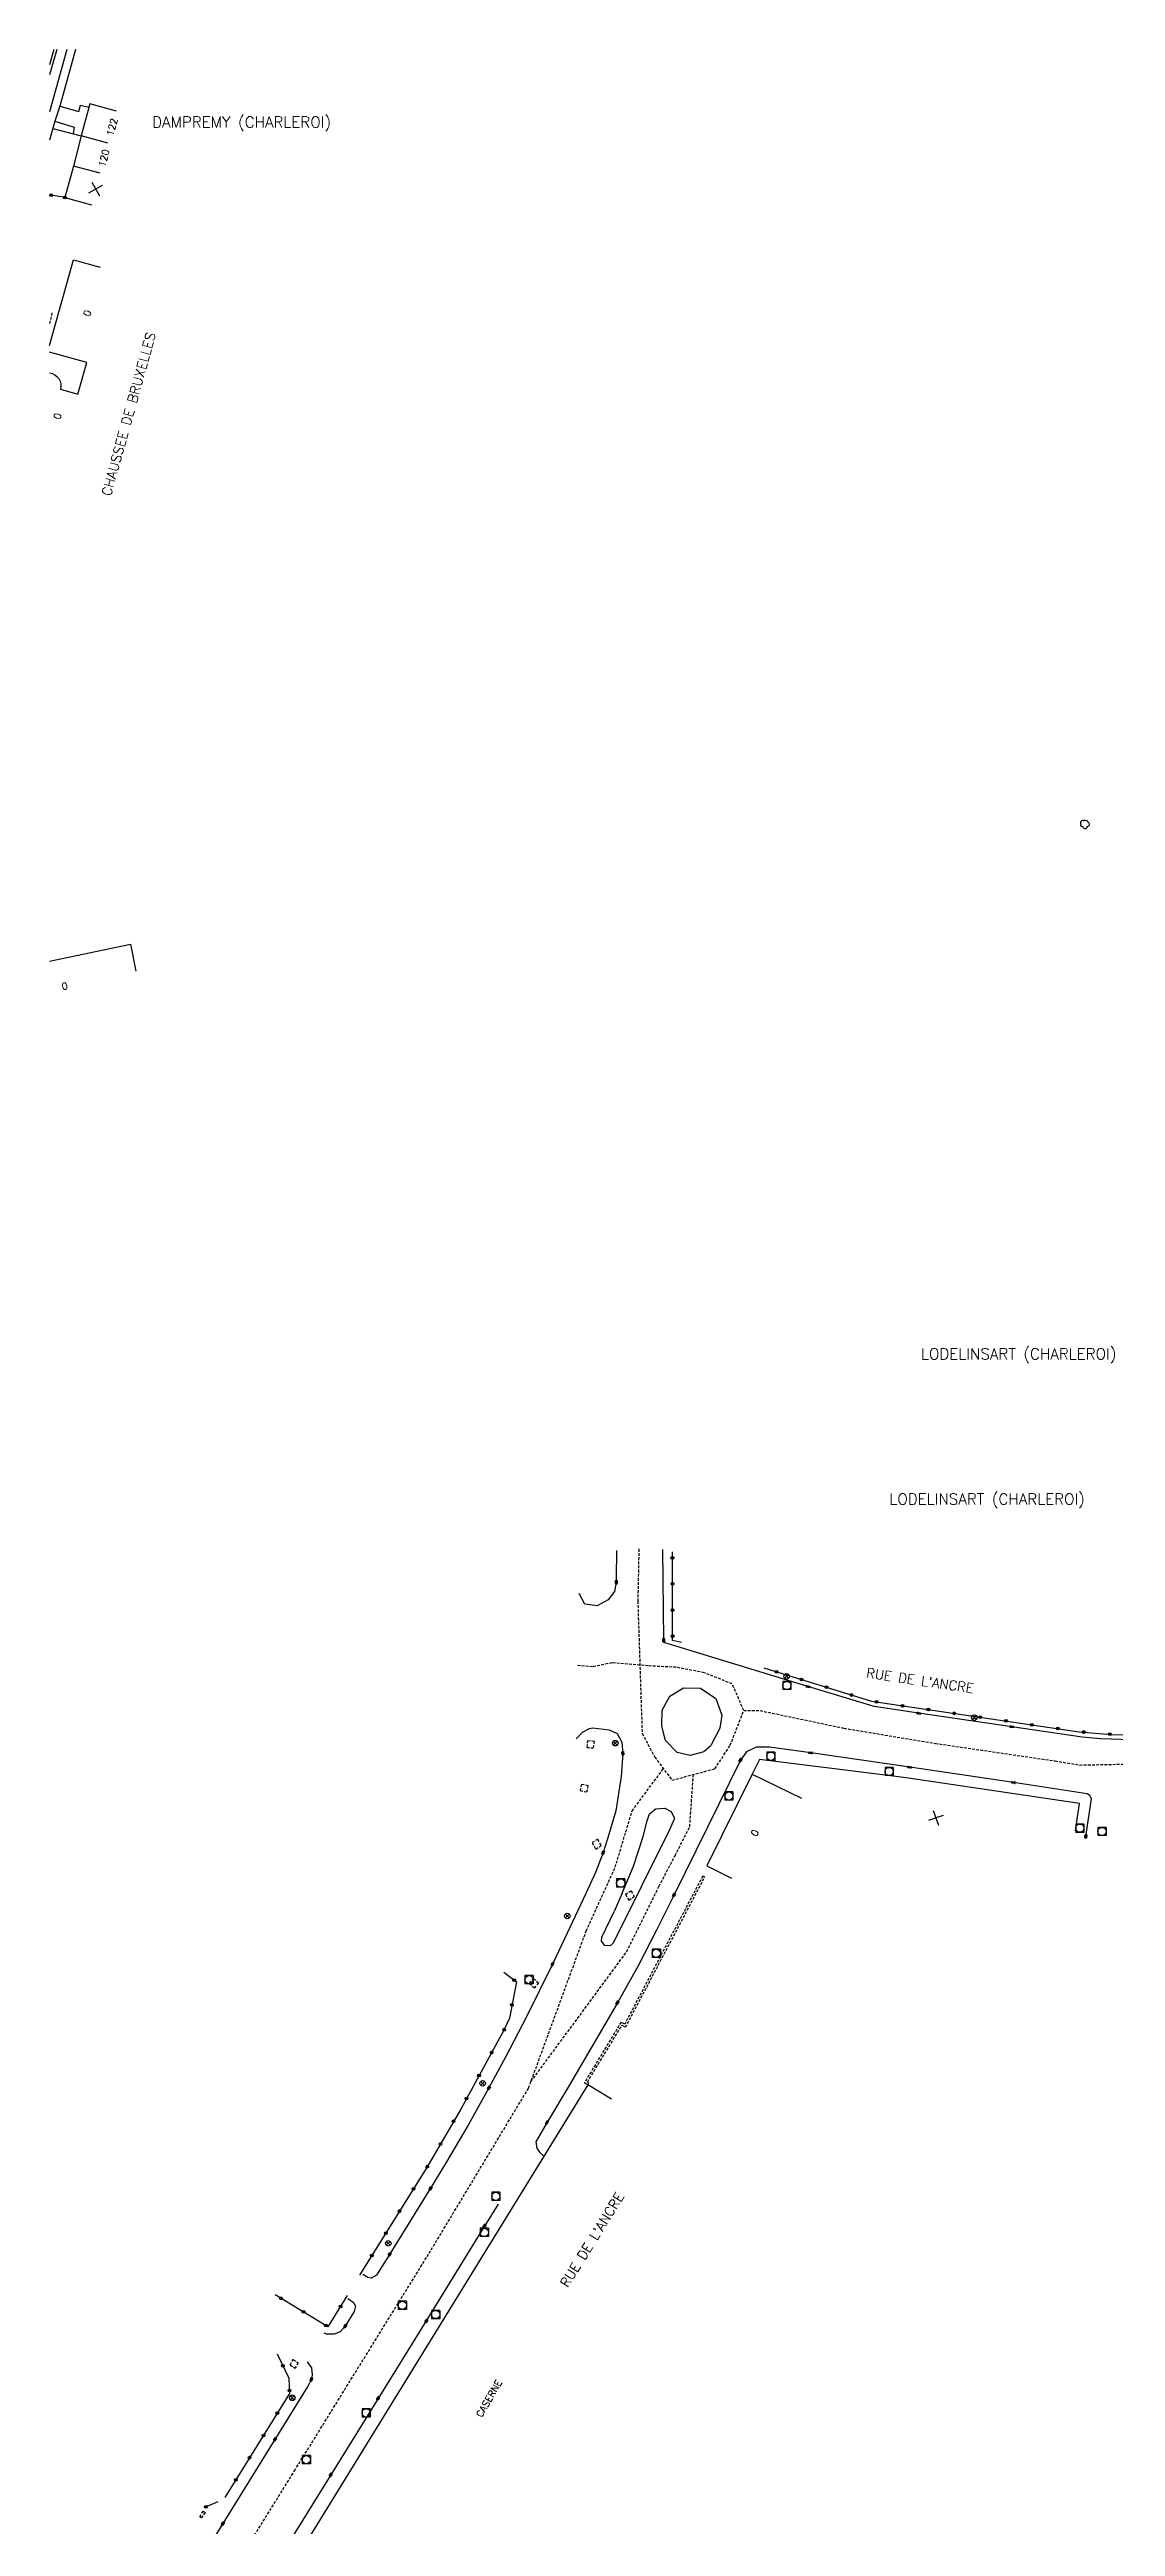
# Model space of a CAD drawing. Header units: millimetres. Extents: x 155000 to 156001, y 122000 to 123001.
# Drawn here: x 155000 to 155193.5, y 122550.6 to 123000 of the extents above; entities that cross this region are included whole.
import ezdxf
from ezdxf.enums import TextEntityAlignment as Align

# ---------------------------------------------------------------- set-up
doc = ezdxf.new("R2010")
doc.units = ezdxf.units.MM
doc.linetypes.add('DASHED', pattern=[0.75, 0.5, -0.25])
doc.layers.get('0').update_dxf_attribs({"linetype": 'CONTINUOUS'})
for name, color, linetype in [('W0001', 6, 'DASHED'), ('W0008', 7, 'CONTINUOUS'), ('W0100', 7, 'CONTINUOUS'), ('W0112', 1, 'DASHED'), ('W0300', 7, 'CONTINUOUS'), ('W0322', 7, 'CONTINUOUS'), ('W0334', 7, 'CONTINUOUS'), ('W0400', 7, 'CONTINUOUS'), ('W0420', 7, 'CONTINUOUS'), ('W0469', 7, 'CONTINUOUS'), ('W0980', 7, 'CONTINUOUS'), ('W0984', 7, 'CONTINUOUS'), ('W0989', 7, 'CONTINUOUS'), ('W0991', 7, 'CONTINUOUS'), ('W1102', 7, 'CONTINUOUS')]:
    doc.layers.add(name, color=color, linetype=linetype)
doc.styles.get("Standard").update_dxf_attribs({"font": 'romans.shx', "width": 0.85})

# ---------------------------------------------------------------- blocks, each defined once
blk = doc.blocks.new('t322o')
at = {"color": 0, "linetype": 'Continuous'}
for radius in [0.25, 0.15]:
    blk.add_circle((0, 0), radius, dxfattribs=at)
blk = doc.blocks.new('t991o')
at = {"color": 0, "linetype": 'Continuous'}
for p, q in [((-1, 1), (1, -1)), ((-1, -1), (1, 1))]:
    blk.add_line(p, q, dxfattribs=at)
blk = doc.blocks.new('T300')
for p, q in [((-0.8, 0.51), (-0.86, 0.34)), ((-0.86, 0.34), (-0.86, 0.17)), ((-0.86, 0.17), (-0.74, 0.06)), ((-0.69, 0.63), (-0.8, 0.51)), ((-0.8, -0.06), (-0.74, 0.06)), ((-0.74, 0.06), (-0.69, 0.11)), ((-0.57, 0.69), (-0.69, 0.63)), ((-0.46, 0.69), (-0.57, 0.69)), ((-0.29, 0.63), (-0.46, 0.69)), ((-0.29, 0.63), (-0.17, 0.74)), ((-0.23, 0.57), (-0.29, 0.63)), ((-0.17, 0.74), (-0.06, 0.8)), ((-0.06, 0.8), (0.06, 0.8)), ((0.06, 0.8), (0.23, 0.74)), ((0.23, 0.74), (0.34, 0.63)), ((0.34, 0.63), (0.4, 0.51)), ((0.46, 0.46), (0.34, 0.46)), ((0.4, 0.51), (0.4, 0.46)), ((0.57, 0.4), (0.46, 0.46)), ((0.57, 0.4), (0.69, 0.29)), ((0.69, 0.29), (0.74, 0.17)), ((0.74, 0.06), (0.69, -0.17)), ((0.74, 0.17), (0.74, 0.06)), ((-0.8, -0.17), (-0.8, -0.06)), ((-0.8, -0.23), (-0.8, -0.17)), ((-0.74, -0.34), (-0.8, -0.23)), ((-0.69, -0.4), (-0.74, -0.34)), ((-0.51, -0.46), (-0.69, -0.4)), ((-0.4, -0.46), (-0.51, -0.46)), ((-0.4, -0.46), (-0.34, -0.46)), ((-0.34, -0.46), (-0.34, -0.4)), ((-0.34, -0.51), (-0.34, -0.46)), ((-0.29, -0.63), (-0.34, -0.51)), ((-0.17, -0.74), (-0.29, -0.63)), ((-0.06, -0.8), (-0.17, -0.74)), ((0.06, -0.8), (-0.06, -0.8)), ((0.17, -0.74), (0.06, -0.8)), ((0.23, -0.69), (0.17, -0.74)), ((0.29, -0.46), (0.23, -0.46)), ((0.29, -0.63), (0.23, -0.69)), ((0.46, -0.4), (0.29, -0.46)), ((0.34, -0.51), (0.29, -0.63)), ((0.34, -0.51), (0.34, -0.46)), ((0.57, -0.34), (0.46, -0.4)), ((0.63, -0.29), (0.57, -0.34)), ((0.69, -0.17), (0.63, -0.29))]:
    blk.add_line(p, q)
blk = doc.blocks.new('T400')
for p, q in [((-0.15, 0.3), (0.15, 0.3)), ((-0.15, -0.25), (-0.15, 0.3)), ((-0.15, 0.15), (0.15, 0.15)), ((-0.15, 0), (0.15, 0)), ((0.15, 0.3), (0.15, -0.25)), ((-0.15, -0.15), (0.15, -0.15)), ((-0.15, -0.25), (-0.15, -0.3)), ((-0.15, -0.3), (0.15, -0.3)), ((0.15, -0.3), (0.15, -0.25))]:
    blk.add_line(p, q)
blk = doc.blocks.new('T420')
for p, q in [((0.75, 0.75), (-0.75, 0.75)), ((-0.75, 0.75), (-0.75, -0.75)), ((0.75, 0.75), (0.75, -0.75)), ((0.75, -0.75), (-0.75, -0.75))]:
    blk.add_line(p, q)
blk.add_ellipse((0, 0), major_axis=(-0.53, 0.53), ratio=1, start_param=3.926991, end_param=10.210176)
blk = doc.blocks.new('T469')
at = {"color": 0, "linetype": 'Continuous', "flags": 128}
for points in [[(-0.35, 0.35), (0.35, -0.35)], [(-0.35, -0.35), (0.35, 0.35)]]:
    blk.add_lwpolyline(points, dxfattribs=at)
at = {"color": 0, "linetype": 'Continuous'}
blk.add_circle((0, 0), 0.5, dxfattribs=at)

msp = doc.modelspace()

# ---------------------------------------------------------------- linework, layer by layer
at = {"layer": 'W0001'}
msp.add_line((155105.75, 122680.41), (155111.41, 122688.09), dxfattribs=at)
for points in [[(155106.97, 122727.94), (155106.77, 122718.49), (155107.56, 122694.48), (155109.86, 122690.19), (155112.97, 122685.99), (155120.77, 122688.07), (155123.56, 122692.34), (155126, 122698.64)], [(155126, 122698.64), (155123.93, 122703.46), (155118.82, 122705.49), (155113.76, 122706.47), (155108.68, 122706.73), (155102.1, 122707.29), (155098.56, 122706.55), (155095.68, 122706.82)], [(155126, 122698.64), (155128.99, 122698.62), (155144.25, 122695.42), (155160.79, 122692.67), (155182.52, 122689.48), (155187, 122688.74), (155201.06, 122689.02)], [(155087.38, 122631.31), (155104.77, 122654.88), (155110.61, 122666.72), (155113.53, 122672.29), (155116.2, 122677.54), (155116.87, 122687.03)], [(155000, 122489.15), (155003.99, 122495.58), (155034.42, 122544.56), (155044.44, 122560.68), (155068.88, 122600.15), (155086.95, 122630.14), (155097.41, 122658.64), (155102.66, 122670.19), (155105.75, 122680.41)]]:
    msp.add_lwpolyline(points, dxfattribs=at)
at = {"layer": 'W0008'}
msp.add_line((155103.95, 122665.51), (155102.46, 122662.18), dxfattribs=at)
for points in [[(155000.77, 123000), (155000, 122997.22)], [(155102.92, 122727.69), (155102.86, 122722.64), (155102.86, 122721.9), (155102.53, 122720.23), (155101.42, 122718.72), (155099.37, 122717.64), (155097.17, 122717.92), (155096.11, 122719.86)], [(155198.2, 122693.23), (155190.77, 122693.48), (155187.47, 122693.81), (155174.65, 122695.69), (155157.75, 122698.13), (155149.7, 122699.34), (155137.65, 122702.97), (155111.49, 122710.98), (155111.48, 122711.41), (155111.33, 122727.87)], [(155120.04, 122692.25), (155118.75, 122691.14), (155116.25, 122690.47), (155113.9, 122691.04), (155111.83, 122693.19), (155111.11, 122695.81), (155111.21, 122698.7), (155112.56, 122701.21), (155115.07, 122702.73), (155118.17, 122702.68), (155120.92, 122700.79), (155122.04, 122697.78), (155121.65, 122695.44), (155120.01, 122692.26)], [(155095.58, 122693.47), (155096.73, 122694.73), (155097.99, 122695.37), (155098.6, 122695.47), (155101.6, 122695.1), (155103.02, 122694.47), (155103.88, 122692.92), (155104.08, 122690.86), (155103.77, 122686.64), (155102.76, 122680.44), (155101.36, 122675.53), (155100.47, 122672.87), (155099.12, 122669.27), (155097.35, 122665.42), (155093.44, 122657.2), (155091.29, 122652.64), (155086.63, 122643.2), (155082.77, 122635.76), (155079.74, 122630.19), (155075.99, 122623.4), (155071.84, 122616.43), (155069.14, 122611.96), (155061.71, 122599.96), (155059.32, 122596.17), (155058.38, 122595.65), (155057.78, 122595.73), (155056.85, 122596.31)], [(155130.7, 122692), (155128.28, 122691.96), (155126.5, 122691.12), (155125.41, 122689.62), (155113.36, 122665.18), (155110.17, 122658.75), (155106.82, 122652.32), (155103.07, 122645.62), (155094.32, 122630.61), (155090.27, 122623.84), (155088.27, 122620.39), (155088.45, 122619.18), (155089.01, 122618.42), (155089.74, 122617.8)], [(155188.12, 122675.79), (155189.12, 122682.62), (155188.82, 122683.24), (155188.35, 122683.53), (155174.98, 122685.58), (155156.13, 122688.33), (155138.17, 122690.96), (155130.7, 122691.99)], [(155103.96, 122665.52), (155105.98, 122670.41), (155107.72, 122675.78), (155108.48, 122678.64), (155108.87, 122679.87), (155110.07, 122680.82), (155111.69, 122680.94), (155112.81, 122680.31), (155113.41, 122679.01), (155112.47, 122676.89), (155102.33, 122656.44), (155101.77, 122655.92), (155100.77, 122655.98), (155100.17, 122656.81), (155100.25, 122657.53), (155102.47, 122662.18)], [(155081.4, 122609.08), (155078.93, 122605.09), (155078.22, 122603.91), (155068.38, 122587.87), (155059.65, 122573.81), (155051.05, 122559.94), (155041.52, 122544.68), (155033.61, 122531.92), (155032.71, 122530.35), (155032.97, 122529.47), (155033.54, 122528.85), (155034.49, 122528.2)], [(155054.15, 122591.95), (155055.19, 122591.24), (155055.53, 122590.54), (155055.31, 122589.62), (155053.64, 122586.95), (155052.71, 122585.89), (155051.62, 122585.46), (155050.28, 122585.47), (155049.84, 122585.64)], [(155046.74, 122580.46), (155047.53, 122579.39), (155047.67, 122578.07), (155047.51, 122577.26), (155046.88, 122576.03), (155040.9, 122566.39), (155031.45, 122551.11), (155023.37, 122538.09), (155007.51, 122512.65), (155000, 122500.49)]]:
    msp.add_lwpolyline(points, dxfattribs=at)
at = {"layer": 'W0100'}
for points in [[(155012.11, 122988.82), (155007.29, 122990.14), (155005.73, 122984.33), (155004.3, 122978.84), (155002.74, 122973.16), (155007.57, 122971.84)], [(155000, 122834.61), (155014.65, 122837.67), (155015.67, 122832.78)], [(155186.22, 122676.83), (155186.95, 122681.77), (155155.5, 122686.42), (155151.71, 122686.92), (155128.84, 122689.77), (155127.52, 122687.07), (155119.31, 122670.44), (155123.79, 122668.23)], [(155101.98, 122628.1), (155097.72, 122630.72), (155034.52, 122528.18), (155026.48, 122515.1), (155000, 122472.31)]]:
    msp.add_lwpolyline(points, dxfattribs=at)
at = {"layer": 'W0100', "flags": 128}
msp.add_lwpolyline([(155000, 122946.3), (155004.34, 122961.85), (155009.15, 122960.51)], dxfattribs=at)
msp.add_lwpolyline([(155000, 122941.33, -0.438691), (155001.99, 122938.37), (155005.13, 122937.49), (155006.73, 122943.21), (155000, 122945.08)], format="xyb", dxfattribs=at)
at = {"layer": 'W0112'}
for p, q in [((155097.67, 122693.2), (155097.5, 122691.95)), ((155097.5, 122691.95), (155098.68, 122691.84)), ((155096.53, 122685.29), (155096.3, 122684.1)), ((155096.3, 122684.1), (155097.5, 122683.85)), ((155099.13, 122673.5), (155098.49, 122674.66)), ((155099.13, 122673.5), (155100.15, 122674.14)), ((155104.51, 122665.27), (155105.12, 122664.23)), ((155105.12, 122664.23), (155106.14, 122664.88)), ((155087.12, 122649.11), (155087.83, 122650.03)), ((155087.12, 122649.11), (155088.04, 122648.31)), ((155097.07, 122631.08), (155097.72, 122630.71)), ((155043.65, 122579.9), (155044.22, 122580.89)), ((155043.65, 122579.9), (155044.55, 122579.28)), ((155027.59, 122552.13), (155027.26, 122552.34)), ((155028.22, 122553.12), (155027.59, 122552.13))]:
    msp.add_line(p, q, dxfattribs=at)
for points in [[(155000.41, 122952.24), (154999.97, 122950.2)], [(155097.67, 122693.2), (155098.85, 122693.08), (155098.68, 122691.84)], [(155096.53, 122685.29), (155097.73, 122685.03), (155097.5, 122683.85)], [(155100.15, 122674.14), (155099.5, 122675.29), (155098.49, 122674.66)], [(155118.56, 122668.6), (155104.39, 122641.71), (155103.74, 122642.07), (155097.07, 122631.08)], [(155104.55, 122641.17), (155118.92, 122668.41), (155118.56, 122668.6)], [(155104.51, 122665.27), (155105.53, 122665.92), (155106.14, 122664.88)], [(155087.83, 122650.03), (155088.74, 122649.23), (155088.04, 122648.31)], [(155097.72, 122630.71), (155097.91, 122631.06), (155097.62, 122631.23), (155103.89, 122641.53), (155104.55, 122641.17)], [(155044.22, 122580.89), (155045.11, 122580.27), (155044.55, 122579.28)], [(155027.26, 122552.34), (155027.88, 122553.34), (155028.22, 122553.12)]]:
    msp.add_lwpolyline(points, dxfattribs=at)
at = {"layer": 'W0322'}
msp.add_line((155030.53, 122555.06), (155028.14, 122554.04), dxfattribs=at)
for points in [[(155002.74, 122973.16), (155000, 122973.61)], [(155114.68, 122710.98), (155113.1, 122711.35), (155113.05, 122727.41)], [(155129.67, 122706.38), (155149.19, 122700.32), (155186.89, 122694.79), (155192.77, 122694.3), (155200.94, 122694.2)], [(155082.47, 122651.16), (155084.73, 122649.42), (155083.46, 122642.79), (155082.42, 122640.54), (155074.63, 122626.32), (155068.47, 122615.71), (155056.25, 122596.19)], [(155054.03, 122592.51), (155050.52, 122586.83), (155040.91, 122592.64)], [(155041.32, 122581.89), (155043.42, 122577.5), (155043.56, 122574.71), (155031.8, 122555.86)]]:
    msp.add_lwpolyline(points, dxfattribs=at)
at = {"layer": 'W0334'}
for points in [[(155003.14, 123000), (155000, 122988.72)], [(155001.28, 123000), (155000, 122995.41)], [(155004.72, 123000), (155001.87, 122989.72), (155000.95, 122986.99), (155000, 122983.53)], [(155000.95, 122986.99), (155004.45, 122985.93), (155004.28, 122984.72)], [(155001.87, 122989.72), (155005.3, 122988.73), (155005.62, 122989.92), (155007.12, 122989.52)], [(155000.6, 122985.7), (155005.73, 122984.33)]]:
    msp.add_lwpolyline(points, dxfattribs=at)
at = {"layer": 'W1102'}
for p, q in [((155010.56, 122983.03), (155005.73, 122984.33)), ((155009.14, 122977.58), (155004.3, 122978.84)), ((155127.52, 122687.07), (155136.52, 122682.7))]:
    msp.add_line(p, q, dxfattribs=at)

# ---------------------------------------------------------------- block references
at = {"layer": 'W0300'}
msp.add_blockref('T300', (155187.99, 122859.4), dxfattribs=at)
at = {"layer": 'W0322'}
for p, rotation in [((155000.28, 122973.57), 170.6860103303974), ((155002.74, 122973.16), 170.6860103303974), ((155113.05, 122726.35), 90.19263317737084), ((155113.07, 122721.6), 90.19263317737084), ((155113.08, 122716.85), 90.19263317737084), ((155113.1, 122712.1), 90.19263317737084), ((155131.94, 122705.67), 342.7713956341096), ((155136.47, 122704.27), 342.7713956341096), ((155141.01, 122702.86), 342.7713956341096), ((155145.55, 122701.45), 342.7713956341096), ((155150.12, 122700.19), 351.6579949961973), ((155154.82, 122699.5), 351.6579949961973), ((155159.52, 122698.81), 351.6579949961973), ((155164.21, 122698.12), 351.6579949961973), ((155168.92, 122697.43), 351.6579949961973), ((155173.61, 122696.74), 351.6579949961973), ((155178.31, 122696.05), 351.6579949961973), ((155183.01, 122695.36), 351.6579949961973), ((155187.72, 122694.73), 355.2379314487868), ((155192.45, 122694.33), 355.2379314487868), ((155084.35, 122649.71), 322.2572982904241), ((155083.92, 122645.22), 259.1896176901096), ((155082.51, 122640.72), 245.182764142224), ((155080.24, 122636.55), 241.2830098354461), ((155077.95, 122632.39), 241.2830098354461), ((155075.67, 122628.22), 241.2830098354461), ((155073.33, 122624.09), 239.8501890971684), ((155070.95, 122619.98), 239.8501890971684), ((155068.56, 122615.87), 239.8501890971684), ((155066.05, 122611.84), 237.9698707349399), ((155061.01, 122603.79), 237.9698707349399), ((155063.53, 122607.82), 237.9698707349399), ((155058.49, 122599.76), 237.9698707349399), ((155042, 122591.98), 148.8612701974695), ((155052.78, 122590.49), 238.2429829042279), ((155046.07, 122589.52), 148.8612701974695), ((155050.13, 122587.06), 148.8612701974695), ((155042.34, 122579.75), 295.6320580957735), ((155043.53, 122575.24), 272.8501208536766), ((155041.33, 122571.13), 238.0597485827681), ((155038.81, 122567.1), 238.0597485827681), ((155033.79, 122559.04), 238.0597485827681), ((155036.3, 122563.07), 238.0597485827681), ((155028.34, 122554.13), 203.0681621424545)]:
    msp.add_blockref('t322o', p, dxfattribs=dict(at, rotation=rotation))
at = {"layer": 'W0400'}
for p, rotation in [((155102.86, 122721.9), 359.8046987936063), ((155111.48, 122711.41), 181.1326600082106), ((155137.65, 122702.97), 253.2311942678792), ((155157.75, 122698.13), 261.7707005754269), ((155174.65, 122695.69), 261.6609762066481), ((155104.08, 122690.86), 5.457191464094997), ((155125.41, 122689.62), 144.1281607872191), ((155138.17, 122690.96), 81.66444669813767), ((155156.13, 122688.33), 81.71138591372231), ((155174.98, 122685.58), 81.29160807155633), ((155188.12, 122675.79), 351.6447889444627), ((155100.47, 122672.87), 341.5502018533214), ((155113.36, 122665.18), 153.7370654473807), ((155091.29, 122652.64), 334.7646386902079), ((155103.07, 122645.62), 150.7483429565631), ((155079.74, 122630.19), 331.4977958693963), ((155090.27, 122623.84), 149.1224031579882), ((155069.14, 122611.96), 328.8916519810056), ((155078.93, 122605.09), 148.2166246018298), ((155061.71, 122599.96), 328.2387698900587), ((155053.64, 122586.95), 328.0122925736124), ((155068.38, 122587.87), 148.4625360957395), ((155047.51, 122577.26), 348.8702742605782), ((155059.65, 122573.81), 148.1616176867777), ((155040.9, 122566.39), 328.2203298531672), ((155051.05, 122559.94), 148.2052277794859), ((155031.45, 122551.11), 328.2589059533027)]:
    msp.add_blockref('T400', p, dxfattribs=dict(at, rotation=rotation))
at = {"layer": 'W0420'}
for p in [(155133.83, 122703.17), (155130.92, 122690.34), (155152.41, 122687.57), (155123.3, 122683.13), (155187.02, 122677.28), (155191.05, 122676.68), (155103.68, 122667.32), (155110.12, 122654.57), (155087.04, 122649.79), (155081, 122610.48), (155078.89, 122603.94), (155064.03, 122590.72), (155070.06, 122589.04), (155057.46, 122571.19), (155046.59, 122562.71)]:
    msp.add_blockref('T420', p, dxfattribs=at)
at = {"layer": 'W0469'}
for p in [(155133.8, 122704.84), (155167.86, 122697.35), (155102.68, 122692.71), (155093.98, 122661.35), (155078.61, 122630.98), (155061.47, 122601.96), (155044.06, 122573.93)]:
    msp.add_blockref('T469', p, dxfattribs=at)
at = {"layer": 'W0991'}
for p, rotation in [((155008.36, 122974.71), 344.6360548891178), ((155160.88, 122679.14), 244.1021934538497)]:
    msp.add_blockref('t991o', p, dxfattribs=dict(at, rotation=rotation))

# ---------------------------------------------------------------- texts
at = {"layer": 'W0980'}
for s, p in [('DAMPREMY (CHARLEROI)', (155034.85, 122986.7)), ('LODELINSART (CHARLEROI)', (155175.92, 122763.2)), ('LODELINSART (CHARLEROI)', (155170.19, 122736.86))]:
    msp.add_text(s, height=2, dxfattribs=at).set_placement(p, align=Align.MIDDLE)
at = {"layer": 'W0984'}
for s, rotation, p in [('0', 63.7001, (155128, 122676.42)), ('CASERNE', 59.8468, (155079.77, 122573.81))]:
    msp.add_text(s, height=1.25, rotation=rotation, dxfattribs=at).set_placement(p, align=Align.MIDDLE)
at = {"layer": 'W0989'}
for s, rotation, p in [('CHAUSSEE DE BRUXELLES', 74.5247, (155014.33, 122933.87)), ("RUE DE L'ANCRE", 351.6579, (155158.01, 122704.08)), ("RUE DE L'ANCRE", 58.2749, (155098.47, 122602.6))]:
    msp.add_text(s, height=1.75, rotation=rotation, dxfattribs=at).set_placement(p, align=Align.MIDDLE)
at = {"layer": 'W0991'}
for s, rotation, p in [('122', 74.9436, (155011.33, 122985.93)), ('120', 75.4876, (155009.85, 122980.31)), ('0', 74.423, (155006.83, 122952.17)), ('0', 75.2296, (155001.41, 122933.48)), ('0', 11.7841, (155002.72, 122830.07))]:
    msp.add_text(s, height=1.25, rotation=rotation, dxfattribs=at).set_placement(p, align=Align.MIDDLE)

doc.saveas('drawing.dxf')
